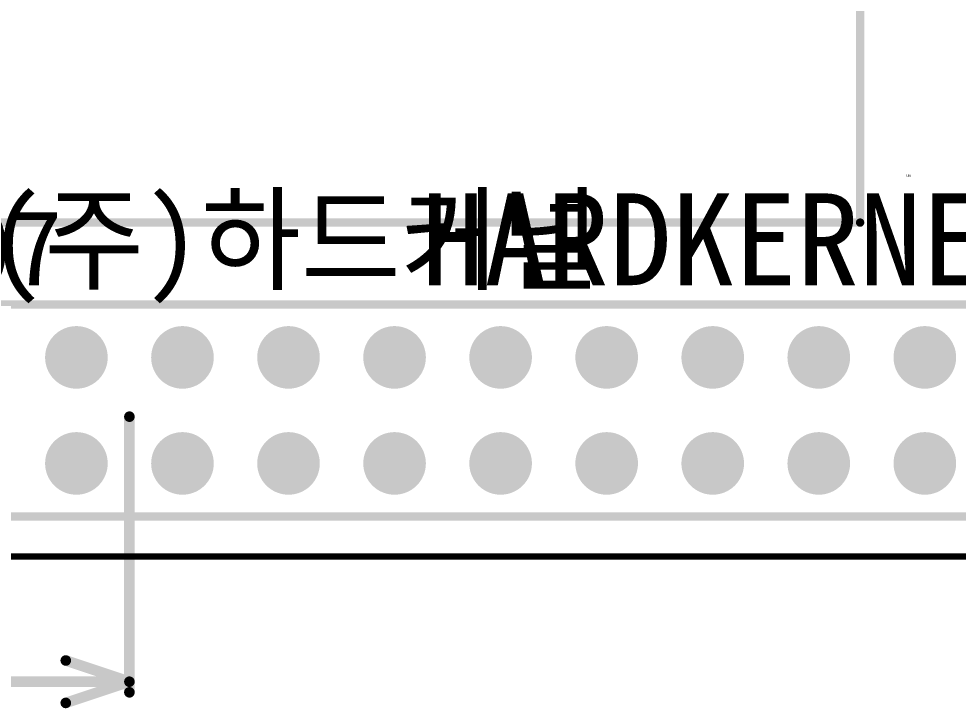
# Model space of a CAD drawing. Header units: millimetres. Extents: x 4 to 123, y 21 to 97.
# Drawn here: x 75.25 to 97.75, y 21.77 to 38.28 of the extents above; entities that cross this region are included whole.
import ezdxf

# ---------------------------------------------------------------- set-up
doc = ezdxf.new("R2010")
doc.units = ezdxf.units.MM
for name, color, linetype in [('KeepOutLayer', 6, 'Continuous'), ('Mechanical9', 56, 'Continuous'), ('MultiLayer', 9, 'Continuous'), ('TopLayer', 1, 'Continuous'), ('TopOverlay', 2, 'Continuous')]:
    doc.layers.add(name, color=color, linetype=linetype)

msp = doc.modelspace()

# ---------------------------------------------------------------- linework, layer by layer
at = {"layer": 'KeepOutLayer', "const_width": 0.15}
msp.add_lwpolyline([(28.4, 25.4), (107.4, 25.4)], dxfattribs=at)
at = {"layer": 'Mechanical9', "const_width": 0.254}
for points in [[(77.9, 22.146), (77.9, 28.75)], [(76.376, 22.908), (77.9, 22.4)], [(58.398, 22.4), (77.9, 22.4)], [(76.376, 21.892), (77.9, 22.4)]]:
    msp.add_lwpolyline(points, dxfattribs=at)
at = {"layer": 'Mechanical9', "const_width": 0.127}
for points in [[(77.836, 28.75, 1), (77.963, 28.75, 1)], [(76.312, 22.908, 1), (76.439, 22.908, 1)], [(77.836, 22.4, 1), (77.963, 22.4, 1)], [(77.836, 22.4, 1), (77.963, 22.4, 1)], [(77.836, 22.4, 1), (77.963, 22.4, 1)], [(77.836, 22.146, 1), (77.963, 22.146, 1)], [(76.312, 21.892, 1), (76.439, 21.892, 1)]]:
    msp.add_lwpolyline(points, format="xyb", close=True, dxfattribs=at)
at = {"layer": 'MultiLayer', "const_width": 0.75}
for points in [[(76.255, 30.17, 1), (77.005, 30.17, 1)], [(78.795, 30.17, 1), (79.545, 30.17, 1)], [(81.335, 30.17, 1), (82.085, 30.17, 1)], [(83.875, 30.17, 1), (84.625, 30.17, 1)], [(86.415, 30.17, 1), (87.165, 30.17, 1)], [(88.955, 30.17, 1), (89.705, 30.17, 1)], [(91.495, 30.17, 1), (92.245, 30.17, 1)], [(94.035, 30.17, 1), (94.785, 30.17, 1)], [(96.575, 30.17, 1), (97.325, 30.17, 1)], [(76.255, 27.63, 1), (77.005, 27.63, 1)], [(78.795, 27.63, 1), (79.545, 27.63, 1)], [(81.335, 27.63, 1), (82.085, 27.63, 1)], [(83.875, 27.63, 1), (84.625, 27.63, 1)], [(86.415, 27.63, 1), (87.165, 27.63, 1)], [(88.955, 27.63, 1), (89.705, 27.63, 1)], [(91.495, 27.63, 1), (92.245, 27.63, 1)], [(94.035, 27.63, 1), (94.785, 27.63, 1)], [(96.575, 27.63, 1), (97.325, 27.63, 1)]]:
    msp.add_lwpolyline(points, format="xyb", close=True, dxfattribs=at)
at = {"layer": 'TopLayer', "const_width": 0.75}
for points in [[(76.255, 30.17, 1), (77.005, 30.17, 1)], [(78.795, 30.17, 1), (79.545, 30.17, 1)], [(81.335, 30.17, 1), (82.085, 30.17, 1)], [(83.875, 30.17, 1), (84.625, 30.17, 1)], [(86.415, 30.17, 1), (87.165, 30.17, 1)], [(88.955, 30.17, 1), (89.705, 30.17, 1)], [(91.495, 30.17, 1), (92.245, 30.17, 1)], [(94.035, 30.17, 1), (94.785, 30.17, 1)], [(96.575, 30.17, 1), (97.325, 30.17, 1)], [(76.255, 27.63, 1), (77.005, 27.63, 1)], [(78.795, 27.63, 1), (79.545, 27.63, 1)], [(81.335, 27.63, 1), (82.085, 27.63, 1)], [(83.875, 27.63, 1), (84.625, 27.63, 1)], [(86.415, 27.63, 1), (87.165, 27.63, 1)], [(88.955, 27.63, 1), (89.705, 27.63, 1)], [(91.495, 27.63, 1), (92.245, 27.63, 1)], [(94.035, 27.63, 1), (94.785, 27.63, 1)], [(96.575, 27.63, 1), (97.325, 27.63, 1)]]:
    msp.add_lwpolyline(points, format="xyb", close=True, dxfattribs=at)
at = {"layer": 'TopOverlay', "const_width": 0.2}
for points in [[(95.4, 33.4), (95.4, 68.5)], [(55.4, 33.4), (95.4, 33.4)], [(52.5, 31.44), (103.3, 31.44)], [(52.5, 26.36), (103.3, 26.36)]]:
    msp.add_lwpolyline(points, dxfattribs=at)
at = {"layer": 'TopOverlay', "const_width": 0.1}
msp.add_lwpolyline([(95.35, 33.4, 1), (95.45, 33.4, 1)], format="xyb", close=True, dxfattribs=at)
msp.add_lwpolyline([(95.35, 33.4, 1), (95.45, 33.4, 1)], format="xyb", close=True, dxfattribs=at)

# ---------------------------------------------------------------- texts
at = {"layer": 'TopOverlay'}
for s, p in [('C58', (96.5, 34.5)), ('C59', (96.5, 33.8))]:
    msp.add_text(s, height=0.05, dxfattribs=at).set_placement(p)
for s, height, p in [('(주)하드커널', 2, (74.5, 32)), ('HARDKERNEL', 2.2, (84.9, 31.9)), ('REV 0.3 20141107', 1.8, (56.7, 31.9))]:
    msp.add_text(s, height=height, rotation=360, dxfattribs=at).set_placement(p)

doc.saveas('drawing.dxf')
